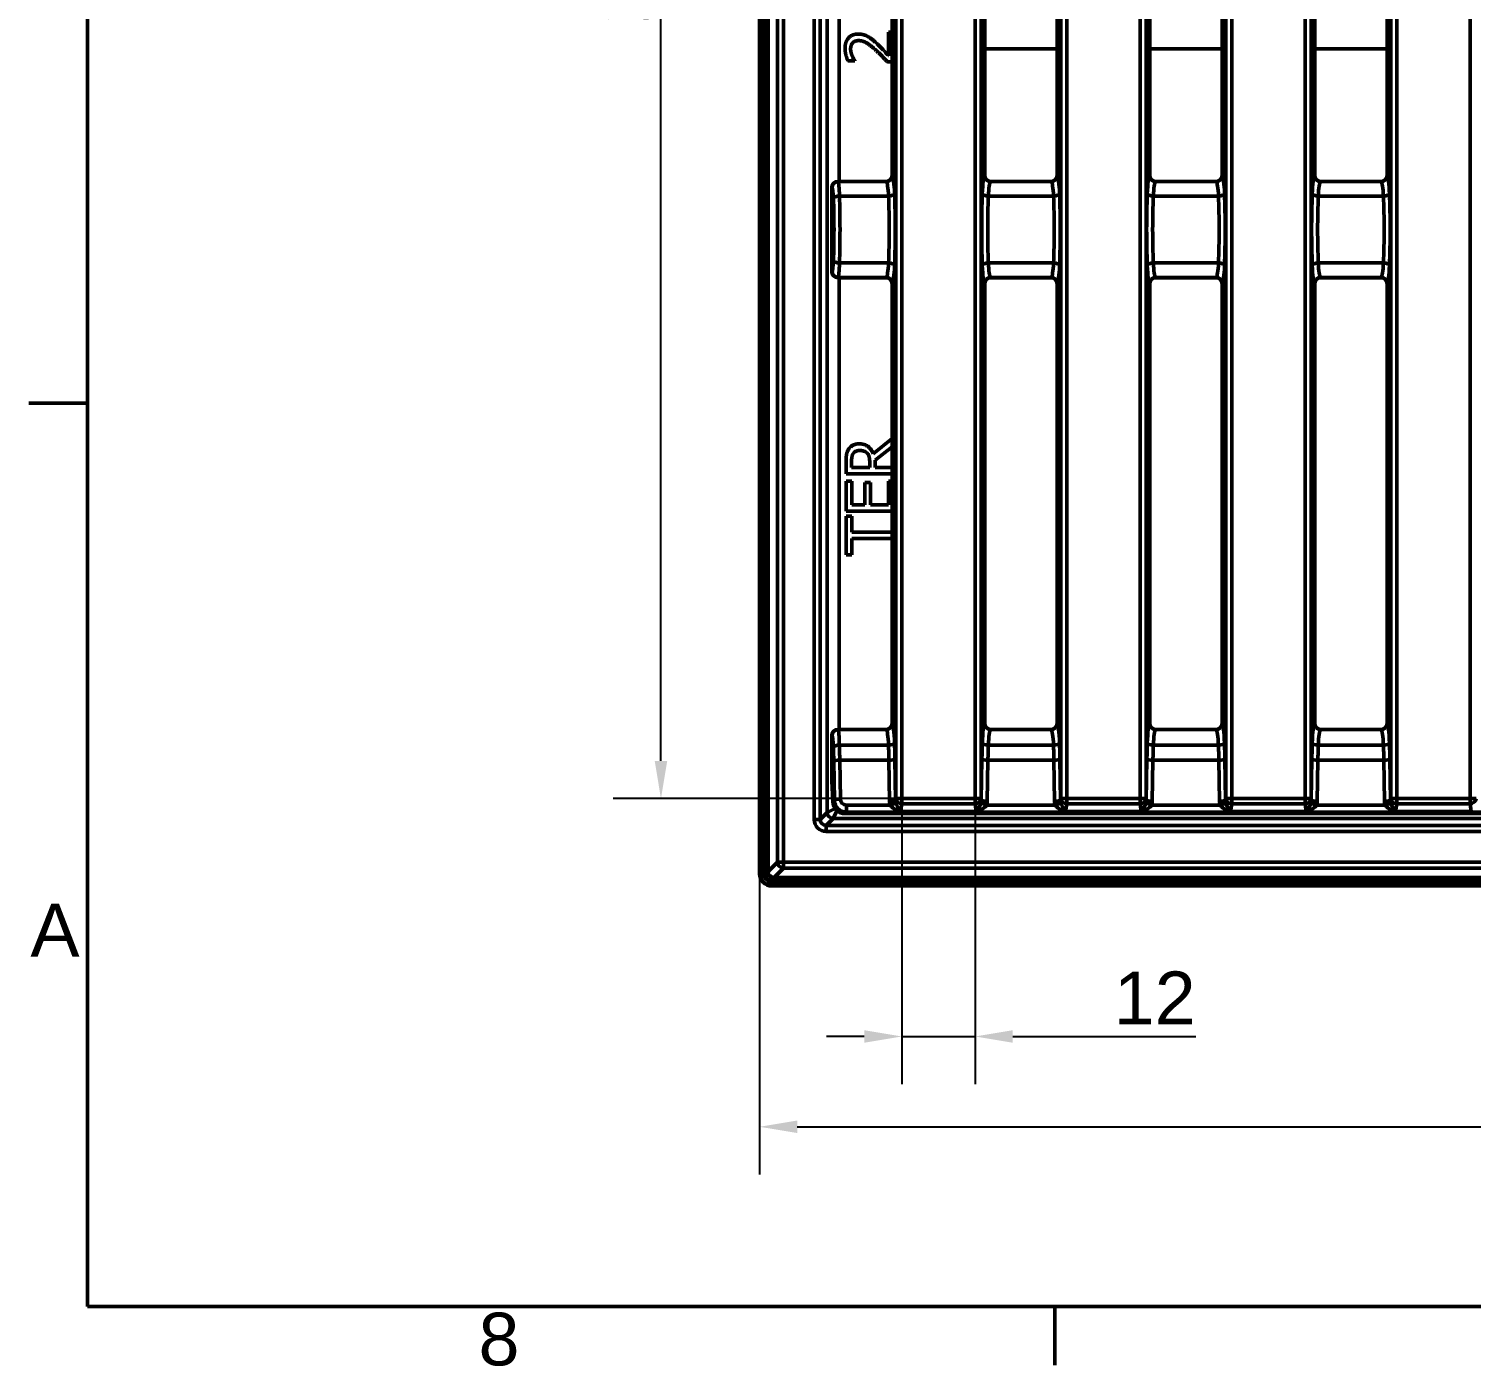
# Model space of a CAD drawing. Header units: millimetres. Extents: x 0 to 1485, y 0 to 1050.
# Drawn here: x 15.3 to 254.8, y 15.1 to 237.2 of the extents above; entities that cross this region are included whole.
import ezdxf

# ---------------------------------------------------------------- set-up
doc = ezdxf.new("R2010")
doc.units = ezdxf.units.MM
doc.header["$LTSCALE"] = 2.5
doc.layers.get('0').update_dxf_attribs({"lineweight": 50})
doc.layers.get('Defpoints').update_dxf_attribs({"lineweight": 50})
for name, color, linetype, lineweight in [('Bemaßungen(DIN)', 7, 'Continuous', 50), ('Rahmen_0', 7, 'Continuous', 50), ('Rahmen_2', 7, 'Continuous', 50), ('Sichtbare Kanten(DIN)', 7, 'Continuous', 50), ('Sichtbare tangentiale Kanten(DIN)', 7, 'Continuous', 50)]:
    doc.layers.add(name, color=color, linetype=linetype, lineweight=lineweight)
doc.styles.add('Aktuell-DINNach Layer', font='arial.ttf')
doc.styles.add('STANDARD-BSI~0', font='arial.ttf')
doc.dimstyles.new('STANDARD-DIN', dxfattribs={"dimscale": 2.5, "dimtxt": 3.5, "dimasz": 2.5, "dimexe": 3.175, "dimexo": 0, "dimgap": 0.8, "dimtad": 1, "dimrnd": 1e-08, "dimtxsty": 'STANDARD-BSI~0', "dimcen": 0.09, "dimdle": 10, "dimclrd": 7, "dimclre": 7, "dimclrt": 7, "dimadec": 0, "dimazin": 2, "dimtfac": 1, "dimtmove": 0, "dimatfit": 3, "dimfxl": 1, "dimtolj": 1, "dimtzin": 0, "dimlwd": 25, "dimlwe": 25, "dimarcsym": 0})

# ---------------------------------------------------------------- blocks, each defined once
blk = doc.blocks.new('Ränder Standardrahmen')
at = {"layer": 'Rahmen_0'}
for p, q in [((10, 70), (6.1, 70)), ((74.25, 10), (74.25, 6.1))]:
    blk.add_line(p, q, dxfattribs=at)
at = {"layer": 'Rahmen_0', "flags": 128}
blk.add_lwpolyline([(10, 10), (10, 410), (584, 410), (584, 10), (10, 10)], dxfattribs=at)
at = {"layer": 'Rahmen_2', "char_height": 3.5, "attachment_point": 7, "style": 'Aktuell-DINNach Layer'}
for s, insert in [('A', (6.206, 33.25)), ('8', (35.973, 6.041))]:
    blk.add_mtext(s, dxfattribs=dict(at, insert=insert))
blk = doc.blocks.new('*D15')
at = {"layer": 'Bemaßungen(DIN)', "color": 7, "linetype": 'Continuous', "lineweight": 25, "transparency": 16777216}
for p, q in [((136.61, 96.85), (136.61, 46.91)), ((442.61, 96.85), (442.61, 46.91)), ((142.86, 54.85), (436.36, 54.85))]:
    blk.add_line(p, q, dxfattribs=at)
at = {"layer": 'Bemaßungen(DIN)', "color": 7, "linetype": 'Continuous', "transparency": 16777216}
for points in [[(142.86, 55.89), (142.86, 53.81), (136.61, 54.85)], [(436.36, 55.89), (436.36, 53.81), (442.61, 54.85)]]:
    blk.add_solid(points, dxfattribs=at)
at = {"layer": 'Defpoints', "color": 0, "linetype": 'Continuous', "transparency": 16777216}
for p in [(136.61, 96.85), (442.61, 96.85), (442.61, 54.85)]:
    blk.add_point(p, dxfattribs=at)
at = {"layer": 'Bemaßungen(DIN)', "color": 7, "linetype": 'Continuous', "lineweight": 25, "transparency": 16777216, "insert": (279.98, 65.79), "char_height": 8.75, "attachment_point": 1, "style": 'STANDARD-BSI~0'}
blk.add_mtext('\\A1;306', dxfattribs=at)
blk = doc.blocks.new('*D22')
at = {"layer": 'Bemaßungen(DIN)', "color": 7, "linetype": 'Continuous', "lineweight": 25, "transparency": 16777216}
for p, q in [((160.23, 109.35), (160.23, 61.91)), ((172.4, 109.35), (172.4, 61.91)), ((153.98, 69.85), (147.73, 69.85)), ((160.23, 69.85), (172.4, 69.85)), ((178.65, 69.85), (209.06, 69.85))]:
    blk.add_line(p, q, dxfattribs=at)
at = {"layer": 'Bemaßungen(DIN)', "color": 7, "linetype": 'Continuous', "transparency": 16777216}
for points in [[(153.98, 70.89), (153.98, 68.81), (160.23, 69.85)], [(178.65, 70.89), (178.65, 68.81), (172.4, 69.85)]]:
    blk.add_solid(points, dxfattribs=at)
at = {"layer": 'Defpoints', "color": 0, "linetype": 'Continuous', "transparency": 16777216}
for p in [(160.23, 109.35), (172.4, 109.35), (172.4, 69.85)]:
    blk.add_point(p, dxfattribs=at)
at = {"layer": 'Bemaßungen(DIN)', "color": 7, "linetype": 'Continuous', "lineweight": 25, "transparency": 16777216, "insert": (195.44, 80.63), "char_height": 8.75, "attachment_point": 1, "style": 'STANDARD-BSI~0'}
blk.add_mtext('\\A1;12', dxfattribs=at)
blk = doc.blocks.new('*D23')
at = {"layer": 'Bemaßungen(DIN)', "color": 7, "linetype": 'Continuous', "lineweight": 25, "transparency": 16777216}
for p, q in [((160.23, 386.34), (112.29, 386.34)), ((120.23, 115.6), (120.23, 380.09)), ((160.23, 109.35), (112.29, 109.35))]:
    blk.add_line(p, q, dxfattribs=at)
at = {"layer": 'Bemaßungen(DIN)', "color": 7, "linetype": 'Continuous', "transparency": 16777216}
for points in [[(119.19, 380.09), (121.27, 380.09), (120.23, 386.34)], [(119.19, 115.6), (121.27, 115.6), (120.23, 109.35)]]:
    blk.add_solid(points, dxfattribs=at)
at = {"layer": 'Defpoints', "color": 0, "linetype": 'Continuous', "transparency": 16777216}
for p in [(120.23, 386.34), (160.23, 386.34), (160.23, 109.35)]:
    blk.add_point(p, dxfattribs=at)
at = {"layer": 'Bemaßungen(DIN)', "color": 7, "linetype": 'Continuous', "lineweight": 25, "transparency": 16777216, "insert": (109.44, 238.11), "char_height": 8.75, "attachment_point": 1, "rotation": 90, "style": 'STANDARD-BSI~0'}
blk.add_mtext('\\A1;277', dxfattribs=at)

msp = doc.modelspace()

# ---------------------------------------------------------------- linework, layer by layer
at = {"layer": 'Sichtbare Kanten(DIN)'}
for p, q in [((136.613, 398.85), (136.613, 96.847)), ((158.613, 212.845), (158.613, 282.852)), ((174.013, 282.852), (174.013, 212.845)), ((186.013, 212.845), (186.013, 282.852)), ((201.413, 282.852), (201.413, 212.845)), ((213.413, 212.845), (213.413, 282.852)), ((228.813, 282.852), (228.813, 212.845)), ((240.813, 212.845), (240.813, 282.852)), ((158.042, 236.636), (158.613, 236.636)), ((158.042, 232.707), (158.042, 236.636)), ((186.013, 233.871), (174.013, 233.871)), ((213.413, 233.871), (201.413, 233.871)), ((240.813, 233.871), (228.813, 233.871)), ((152.422, 231.871), (151.281, 231.871)), ((152.422, 231.929), (152.422, 231.871)), ((158.613, 231.702), (157.835, 231.702)), ((148.613, 196.845), (148.613, 210.852)), ((157.617, 211.848), (149.609, 211.848)), ((185.017, 211.848), (175.009, 211.848)), ((212.417, 211.848), (202.409, 211.848)), ((239.817, 211.848), (229.809, 211.848)), ((157.617, 195.848), (149.609, 195.848)), ((158.613, 121.845), (158.613, 194.852)), ((174.013, 194.852), (174.013, 121.845)), ((185.017, 195.848), (175.009, 195.848)), ((186.013, 121.845), (186.013, 194.852)), ((201.413, 194.852), (201.413, 121.845)), ((212.417, 195.848), (202.409, 195.848)), ((213.413, 121.845), (213.413, 194.852)), ((228.813, 194.852), (228.813, 121.845)), ((239.817, 195.848), (229.809, 195.848)), ((240.813, 121.845), (240.813, 194.852)), ((155.488, 166.6), (158.613, 169.155)), ((158.613, 167.782), (155.786, 165.537)), ((150.969, 163.255), (150.969, 165.317)), ((151.89, 165.375), (151.89, 164.318)), ((155.786, 165.537), (155.786, 164.318)), ((158.613, 163.255), (150.969, 163.255)), ((151.89, 164.318), (154.898, 164.318)), ((154.898, 164.318), (154.898, 165.252)), ((155.786, 164.318), (158.613, 164.318)), ((150.969, 162.088), (151.916, 162.088)), ((150.969, 157.083), (150.969, 162.088)), ((151.916, 162.088), (151.916, 158.147)), ((154.107, 161.822), (155.054, 161.822)), ((154.107, 158.147), (154.107, 161.822)), ((155.054, 161.822), (155.054, 158.147)), ((158.023, 158.147), (158.023, 162.088)), ((158.023, 162.088), (158.613, 162.088)), ((151.916, 158.147), (154.107, 158.147)), ((155.054, 158.147), (158.023, 158.147)), ((158.613, 157.083), (150.969, 157.083)), ((150.969, 156.273), (151.916, 156.273)), ((150.969, 149.842), (150.969, 156.273)), ((151.916, 156.273), (151.916, 153.589)), ((151.916, 153.589), (158.613, 153.589)), ((151.916, 152.526), (151.916, 149.842)), ((158.613, 152.526), (151.916, 152.526)), ((151.916, 149.842), (150.969, 149.842)), ((148.613, 112.312), (148.613, 119.852)), ((157.617, 120.848), (149.609, 120.848)), ((185.017, 120.848), (175.009, 120.848)), ((212.417, 120.848), (202.409, 120.848)), ((239.817, 120.848), (229.809, 120.848)), ((148.613, 112.312), (148.788, 108.848)), ((148.788, 108.848), (148.788, 108.841)), ((150.78, 106.848), (286.142, 106.848)), ((138.612, 94.848), (440.614, 94.848))]:
    msp.add_line(p, q, dxfattribs=at)
for centre, major_axis, ratio, start_param, end_param in [((149.617, 210.845), (-0.712, 0.712), 0.9924325, 5.5015852, 7.0647854), ((157.609, 212.852), (0.712, -0.712), 0.9924325, 5.5015852, 7.0647854), ((175.017, 212.852), (-0.712, -0.712), 0.9924325, 5.5015852, 7.0647854), ((185.009, 212.852), (0.712, -0.712), 0.9924325, 5.5015852, 7.0647854), ((202.417, 212.852), (-0.712, -0.712), 0.9924325, 5.5015852, 7.0647854), ((212.409, 212.852), (0.712, -0.712), 0.9924325, 5.5015852, 7.0647854), ((229.817, 212.852), (-0.712, -0.712), 0.9924325, 5.5015852, 7.0647854), ((239.809, 212.852), (0.712, -0.712), 0.9924325, 5.5015852, 7.0647854), ((149.617, 196.852), (-0.712, -0.712), 0.9924325, 5.5015852, 7.0647854), ((157.609, 194.845), (0.712, 0.712), 0.9924325, 5.5015852, 7.0647854), ((175.017, 194.845), (-0.712, 0.712), 0.9924325, 5.5015852, 7.0647854), ((185.009, 194.845), (0.712, 0.712), 0.9924325, 5.5015852, 7.0647854), ((202.417, 194.845), (-0.712, 0.712), 0.9924325, 5.5015852, 7.0647854), ((212.409, 194.845), (0.712, 0.712), 0.9924325, 5.5015852, 7.0647854), ((229.817, 194.845), (-0.712, 0.712), 0.9924325, 5.5015852, 7.0647854), ((239.809, 194.845), (0.712, 0.712), 0.9924325, 5.5015852, 7.0647854), ((149.617, 119.845), (-0.712, 0.712), 0.9924325, 5.5015852, 7.0647854), ((157.609, 121.852), (0.712, -0.712), 0.9924325, 5.5015852, 7.0647854), ((175.017, 121.852), (-0.712, -0.712), 0.9924325, 5.5015852, 7.0647854), ((185.009, 121.852), (0.712, -0.712), 0.9924325, 5.5015852, 7.0647854), ((202.417, 121.852), (-0.712, -0.712), 0.9924325, 5.5015852, 7.0647854), ((212.409, 121.852), (0.712, -0.712), 0.9924325, 5.5015852, 7.0647854), ((229.817, 121.852), (-0.712, -0.712), 0.9924325, 5.5015852, 7.0647854), ((239.809, 121.852), (0.712, -0.712), 0.9924325, 5.5015852, 7.0647854), ((150.795, 108.856), (-1.425, -1.425), 0.9924325, 5.5015852, 7.0647854), ((138.614, 96.85), (-1.416, -1.416), 0.9987828, 5.4983961, 7.0679745)]:
    msp.add_ellipse(centre, major_axis=major_axis, ratio=ratio, start_param=start_param, end_param=end_param, dxfattribs=at)
for points in [[(150.801, 233.92), (150.801, 235.041), (151.987, 236.305), (152.999, 236.305)], [(152.052, 234.821), (151.89, 234.633), (151.728, 234.14), (151.728, 233.842)], [(153.057, 235.216), (152.72, 235.216), (152.214, 235.009), (152.052, 234.821)], [(152.999, 236.305), (153.472, 236.305), (154.263, 236.085), (154.6, 235.891)], [(155.909, 233.634), (154.905, 234.549), (153.699, 235.216), (153.057, 235.216)], [(154.6, 235.891), (154.95, 235.696), (155.637, 235.132), (155.968, 234.821)], [(155.968, 234.821), (156.519, 234.315), (157.699, 233.077), (158.042, 232.707)], [(151.281, 231.871), (151.118, 232.202), (150.801, 233.388), (150.801, 233.92)], [(151.728, 233.842), (151.728, 233.557), (151.87, 232.973), (151.981, 232.707)], [(151.981, 232.707), (152.071, 232.48), (152.331, 232.059), (152.422, 231.929)], [(157.835, 231.702), (157.336, 232.234), (156.409, 233.181), (155.909, 233.634)], [(151.391, 167.352), (151.663, 167.774), (152.512, 168.26), (153.141, 168.26)], [(153.141, 168.26), (154.016, 168.26), (155.203, 167.365), (155.488, 166.6)], [(150.969, 165.317), (150.969, 166.004), (151.118, 166.931), (151.391, 167.352)], [(152.162, 166.646), (152.013, 166.419), (151.89, 165.816), (151.89, 165.375)], [(153.225, 167.151), (152.875, 167.151), (152.337, 166.905), (152.162, 166.646)], [(154.483, 166.698), (154.263, 166.931), (153.64, 167.151), (153.225, 167.151)], [(154.898, 165.252), (154.898, 165.712), (154.736, 166.445), (154.483, 166.698)]]:
    msp.add_open_spline(points, degree=2, dxfattribs=at)
at = {"layer": 'Sichtbare tangentiale Kanten(DIN)'}
for p, q in [((136.698, 398.764), (136.698, 96.933)), ((137.198, 96.933), (137.198, 398.764)), ((137.517, 398.445), (137.517, 97.252)), ((138.017, 97.252), (138.017, 398.445)), ((139.579, 396.883), (139.579, 98.814)), ((140.578, 98.814), (140.578, 396.883)), ((145.664, 389.8), (145.664, 105.897)), ((146.662, 105.897), (146.662, 389.8)), ((147.824, 388.639), (147.824, 107.058)), ((159.233, 386.342), (159.233, 109.355)), ((160.229, 109.355), (160.229, 386.342)), ((172.397, 386.342), (172.397, 109.355)), ((173.393, 109.355), (173.393, 386.342)), ((186.633, 386.342), (186.633, 109.355)), ((187.629, 109.355), (187.629, 386.342)), ((199.797, 386.342), (199.797, 109.355)), ((200.793, 109.355), (200.793, 386.342)), ((214.033, 386.342), (214.033, 109.355)), ((215.029, 109.355), (215.029, 386.342)), ((227.197, 386.342), (227.197, 109.355)), ((228.193, 109.355), (228.193, 386.342)), ((241.433, 386.342), (241.433, 109.355)), ((242.429, 109.355), (242.429, 386.342)), ((254.597, 386.342), (254.597, 109.355)), ((149.821, 211.848), (149.821, 283.848)), ((148.613, 210.852), (148.659, 210.806)), ((149.655, 211.802), (149.609, 211.848)), ((157.663, 211.802), (149.655, 211.802)), ((157.617, 211.848), (157.663, 211.802)), ((158.659, 212.798), (158.613, 212.845)), ((174.013, 212.845), (173.967, 212.798)), ((174.963, 211.802), (175.009, 211.848)), ((185.063, 211.802), (174.963, 211.802)), ((185.017, 211.848), (185.063, 211.802)), ((186.059, 212.798), (186.013, 212.845)), ((201.413, 212.845), (201.367, 212.798)), ((202.363, 211.802), (202.409, 211.848)), ((212.463, 211.802), (202.363, 211.802)), ((212.417, 211.848), (212.463, 211.802)), ((213.459, 212.798), (213.413, 212.845)), ((228.813, 212.845), (228.767, 212.798)), ((229.763, 211.802), (229.809, 211.848)), ((239.863, 211.802), (229.763, 211.802)), ((239.817, 211.848), (239.863, 211.802)), ((240.859, 212.798), (240.813, 212.845)), ((149.873, 209.405), (158.026, 209.405)), ((174.599, 209.405), (185.426, 209.405)), ((201.999, 209.405), (212.826, 209.405)), ((229.399, 209.405), (240.226, 209.405)), ((148.659, 196.891), (148.613, 196.845)), ((158.026, 198.292), (149.873, 198.292)), ((185.426, 198.292), (174.599, 198.292)), ((212.826, 198.292), (201.999, 198.292)), ((240.226, 198.292), (229.399, 198.292)), ((149.609, 195.848), (149.655, 195.894)), ((149.655, 195.894), (157.663, 195.894)), ((149.821, 120.848), (149.821, 195.848)), ((157.663, 195.894), (157.617, 195.848)), ((158.613, 194.852), (158.659, 194.898)), ((173.967, 194.898), (174.013, 194.852)), ((174.963, 195.894), (185.063, 195.894)), ((175.009, 195.848), (174.963, 195.894)), ((185.063, 195.894), (185.017, 195.848)), ((186.013, 194.852), (186.059, 194.898)), ((201.367, 194.898), (201.413, 194.852)), ((202.363, 195.894), (212.463, 195.894)), ((202.409, 195.848), (202.363, 195.894)), ((212.463, 195.894), (212.417, 195.848)), ((213.413, 194.852), (213.459, 194.898)), ((228.767, 194.898), (228.813, 194.852)), ((229.763, 195.894), (239.863, 195.894)), ((229.809, 195.848), (229.763, 195.894)), ((239.863, 195.894), (239.817, 195.848)), ((240.813, 194.852), (240.859, 194.898)), ((148.613, 119.852), (148.649, 119.816)), ((149.645, 120.812), (149.609, 120.848)), ((157.653, 120.812), (149.645, 120.812)), ((157.617, 120.848), (157.653, 120.812)), ((158.649, 121.808), (158.613, 121.845)), ((174.013, 121.845), (173.976, 121.808)), ((174.973, 120.812), (175.009, 120.848)), ((185.053, 120.812), (174.973, 120.812)), ((185.017, 120.848), (185.053, 120.812)), ((186.049, 121.808), (186.013, 121.845)), ((201.413, 121.845), (201.376, 121.808)), ((202.373, 120.812), (202.409, 120.848)), ((212.453, 120.812), (202.373, 120.812)), ((212.417, 120.848), (212.453, 120.812)), ((213.449, 121.808), (213.413, 121.845)), ((228.813, 121.845), (228.776, 121.808)), ((229.773, 120.812), (229.809, 120.848)), ((239.853, 120.812), (229.773, 120.812)), ((239.817, 120.848), (239.853, 120.812)), ((240.849, 121.808), (240.813, 121.845)), ((149.868, 118.235), (158.024, 118.235)), ((174.601, 118.235), (185.424, 118.235)), ((202.001, 118.235), (212.824, 118.235)), ((229.401, 118.235), (240.224, 118.235)), ((148.927, 115.564), (149.027, 109.08)), ((149.924, 115.738), (158.088, 115.738)), ((150.024, 109.254), (149.924, 115.738)), ((158.088, 115.738), (158.194, 108.899)), ((159.19, 109.072), (159.085, 115.912)), ((173.541, 115.912), (173.436, 109.072)), ((174.432, 108.899), (174.537, 115.738)), ((174.537, 115.738), (185.488, 115.738)), ((185.488, 115.738), (185.594, 108.899)), ((186.59, 109.072), (186.485, 115.912)), ((200.941, 115.912), (200.836, 109.072)), ((201.832, 108.899), (201.937, 115.738)), ((201.937, 115.738), (212.888, 115.738)), ((212.888, 115.738), (212.994, 108.899)), ((213.99, 109.072), (213.885, 115.912)), ((228.341, 115.912), (228.236, 109.072)), ((229.232, 108.899), (229.337, 115.738)), ((229.337, 115.738), (240.288, 115.738)), ((240.288, 115.738), (240.394, 108.899)), ((241.39, 109.072), (241.285, 115.912)), ((149.027, 109.08), (148.788, 108.841)), ((158.296, 108.273), (151.035, 108.273)), ((151.035, 108.273), (151.035, 107.103)), ((159.233, 109.355), (159.19, 109.072)), ((159.233, 109.355), (160.229, 109.355)), ((160.039, 107.233), (160.229, 108.489)), ((160.229, 108.489), (160.229, 109.355)), ((172.397, 109.355), (160.229, 109.355)), ((160.229, 108.489), (172.397, 108.489)), ((172.397, 109.355), (172.397, 108.489)), ((172.397, 109.355), (173.393, 109.355)), ((172.397, 108.489), (172.587, 107.233)), ((173.436, 109.072), (173.393, 109.355)), ((185.696, 108.273), (174.329, 108.273)), ((186.633, 109.355), (186.59, 109.072)), ((186.633, 109.355), (187.629, 109.355)), ((187.439, 107.233), (187.629, 108.489)), ((187.629, 108.489), (187.629, 109.355)), ((199.797, 109.355), (187.629, 109.355)), ((187.629, 108.489), (199.797, 108.489)), ((199.797, 109.355), (199.797, 108.489)), ((199.797, 109.355), (200.793, 109.355)), ((199.797, 108.489), (199.987, 107.233)), ((200.836, 109.072), (200.793, 109.355)), ((213.096, 108.273), (201.729, 108.273)), ((214.033, 109.355), (213.99, 109.072)), ((214.033, 109.355), (215.029, 109.355)), ((214.839, 107.233), (215.029, 108.489)), ((215.029, 108.489), (215.029, 109.355)), ((227.197, 109.355), (215.029, 109.355)), ((215.029, 108.489), (227.197, 108.489)), ((227.197, 109.355), (227.197, 108.489)), ((227.197, 109.355), (228.193, 109.355)), ((227.197, 108.489), (227.387, 107.233)), ((228.236, 109.072), (228.193, 109.355)), ((240.496, 108.273), (229.129, 108.273)), ((241.433, 109.355), (241.39, 109.072)), ((241.433, 109.355), (242.429, 109.355)), ((242.239, 107.233), (242.429, 108.489)), ((242.429, 108.489), (242.429, 109.355)), ((254.597, 109.355), (242.429, 109.355)), ((242.429, 108.489), (254.597, 108.489)), ((254.597, 109.355), (254.597, 108.489)), ((254.597, 109.355), (255.593, 109.355)), ((254.597, 108.489), (254.787, 107.233)), ((146.662, 105.897), (145.664, 105.897)), ((147.824, 107.058), (146.662, 105.897)), ((147.661, 104.898), (148.822, 106.059)), ((149.136, 107.714), (147.824, 107.058)), ((148.822, 106.059), (149.464, 107.343)), ((148.822, 106.059), (430.403, 106.059)), ((150.78, 106.848), (151.035, 107.103)), ((151.035, 107.103), (428.191, 107.103)), ((172.587, 107.233), (160.039, 107.233)), ((199.987, 107.233), (187.439, 107.233)), ((227.387, 107.233), (214.839, 107.233)), ((254.787, 107.233), (242.239, 107.233)), ((147.661, 103.899), (147.661, 104.898)), ((431.564, 104.898), (147.661, 104.898)), ((147.661, 103.899), (431.564, 103.899)), ((139.579, 98.814), (138.017, 97.252)), ((139.579, 98.814), (140.578, 98.814)), ((438.647, 98.814), (140.578, 98.814)), ((140.578, 98.814), (140.578, 97.815)), ((136.698, 96.933), (136.613, 96.847)), ((136.698, 96.933), (137.198, 96.933)), ((137.569, 96.805), (137.288, 96.523)), ((137.517, 97.252), (138.017, 97.252)), ((139.016, 96.252), (140.578, 97.815)), ((139.016, 96.252), (139.016, 95.753)), ((440.21, 96.252), (139.016, 96.252)), ((140.578, 97.815), (438.647, 97.815)), ((138.288, 95.523), (138.569, 95.805)), ((138.612, 94.848), (138.697, 94.934)), ((138.697, 94.934), (138.697, 95.433)), ((440.529, 95.433), (138.697, 95.433)), ((138.697, 94.934), (440.529, 94.934)), ((139.016, 95.753), (440.21, 95.753))]:
    msp.add_line(p, q, dxfattribs=at)
for centre, major_axis, ratio, start_param, end_param in [((149.655, 210.806), (0.707, 0.707), 0.9924325, 0.7891963, 2.3523964), ((148.636, 207.817), (0, -3), 0.0874887, 1.9789439, 3.0543262), ((149.632, 207.817), (0, 4), 0.0656165, 5.1205365, 6.1959188), ((157.663, 212.798), (-0.707, -0.707), 0.9924325, 0.7891963, 2.3523964), ((157.625, 207.817), (0, -4), 0.1093608, 1.9789439, 3.0543262), ((158.621, 207.817), (0, 5), 0.0874887, 5.1205365, 6.1959188), ((174.005, 207.817), (0, -5), 0.0874887, 3.2288591, 4.3042414), ((174.963, 212.798), (0.707, -0.707), 0.9924325, 3.9307889, 5.493989), ((175.001, 207.817), (0, 4), 0.1093608, 0.0872665, 1.1626488), ((185.063, 212.798), (-0.707, -0.707), 0.9924325, 0.7891963, 2.3523964), ((185.025, 207.817), (0, -4), 0.1093608, 1.9789439, 3.0543262), ((186.021, 207.817), (0, 5), 0.0874887, 5.1205365, 6.1959188), ((201.405, 207.817), (0, -5), 0.0874887, 3.2288591, 4.3042414), ((202.363, 212.798), (0.707, -0.707), 0.9924325, 3.9307889, 5.493989), ((202.401, 207.817), (0, 4), 0.1093608, 0.0872665, 1.1626488), ((212.463, 212.798), (-0.707, -0.707), 0.9924325, 0.7891963, 2.3523964), ((212.425, 207.817), (0, -4), 0.1093608, 1.9789439, 3.0543262), ((213.421, 207.817), (0, 5), 0.0874887, 5.1205365, 6.1959188), ((228.805, 207.817), (0, -5), 0.0874887, 3.2288591, 4.3042414), ((229.763, 212.798), (0.707, -0.707), 0.9924325, 3.9307889, 5.493989), ((229.801, 207.817), (0, 4), 0.1093608, 0.0872665, 1.1626488), ((239.863, 212.798), (-0.707, -0.707), 0.9924325, 0.7891963, 2.3523964), ((239.825, 207.817), (0, -4), 0.1093608, 1.9789439, 3.0543262), ((240.821, 207.817), (0, 5), 0.0874887, 5.1205365, 6.1959188), ((149.873, 209.008), (-0.999, -0.038), 0.3966706, 4.697383, 6.1880971), ((147.833, 203.848), (0, -13), 0.0874887, 1.1626488, 1.9789439), ((148.829, 203.848), (0, 14), 0.0812395, 4.3042414, 5.1205365), ((158.026, 209.802), (0.999, 0.038), 0.3966706, 4.697383, 6.1880971), ((156.822, 203.848), (0, -14), 0.0937379, 1.1626488, 1.9789439), ((157.818, 203.848), (0, 15), 0.0874887, 4.3042414, 5.1205365), ((174.808, 203.848), (0, -15), 0.0874887, 4.3042414, 5.1205365), ((174.599, 209.802), (-0.999, 0.038), 0.3966706, 0.0950882, 1.5858024), ((175.804, 203.848), (0, 14), 0.0937379, 1.1626488, 1.9789439), ((185.426, 209.802), (0.999, 0.038), 0.3966706, 4.697383, 6.1880971), ((184.222, 203.848), (0, -14), 0.0937379, 1.1626488, 1.9789439), ((185.218, 203.848), (0, 15), 0.0874887, 4.3042414, 5.1205365), ((202.208, 203.848), (0, -15), 0.0874887, 4.3042414, 5.1205365), ((201.999, 209.802), (-0.999, 0.038), 0.3966706, 0.0950882, 1.5858024), ((203.204, 203.848), (0, 14), 0.0937379, 1.1626488, 1.9789439), ((212.826, 209.802), (0.999, 0.038), 0.3966706, 4.697383, 6.1880971), ((211.622, 203.848), (0, -14), 0.0937379, 1.1626488, 1.9789439), ((212.618, 203.848), (0, 15), 0.0874887, 4.3042414, 5.1205365), ((229.608, 203.848), (0, -15), 0.0874887, 4.3042414, 5.1205365), ((229.399, 209.802), (-0.999, 0.038), 0.3966706, 0.0950882, 1.5858024), ((230.604, 203.848), (0, 14), 0.0937379, 1.1626488, 1.9789439), ((240.226, 209.802), (0.999, 0.038), 0.3966706, 4.697383, 6.1880971), ((239.022, 203.848), (0, -14), 0.0937379, 1.1626488, 1.9789439), ((240.018, 203.848), (0, 15), 0.0874887, 4.3042414, 5.1205365), ((148.636, 199.879), (0, -3), 0.0874887, 0.0872665, 1.1626488), ((149.655, 196.891), (0.707, -0.707), 0.9924325, 3.9307889, 5.493989), ((149.873, 198.689), (-0.999, 0.038), 0.3966706, 0.0950882, 1.5858024), ((149.632, 199.879), (0, 4), 0.0656165, 3.2288591, 4.3042414), ((157.625, 199.879), (0, -4), 0.1093608, 0.0872665, 1.1626488), ((158.026, 197.895), (0.999, -0.038), 0.3966706, 0.0950882, 1.5858024), ((158.621, 199.879), (0, 5), 0.0874887, 3.2288591, 4.3042414), ((174.599, 197.895), (-0.999, -0.038), 0.3966706, 4.697383, 6.1880971), ((174.005, 199.879), (0, -5), 0.0874887, 5.1205365, 6.1959188), ((175.001, 199.879), (0, 4), 0.1093608, 1.9789439, 3.0543262), ((185.025, 199.879), (0, -4), 0.1093608, 0.0872665, 1.1626488), ((185.426, 197.895), (0.999, -0.038), 0.3966706, 0.0950882, 1.5858024), ((186.021, 199.879), (0, 5), 0.0874887, 3.2288591, 4.3042414), ((201.999, 197.895), (-0.999, -0.038), 0.3966706, 4.697383, 6.1880971), ((201.405, 199.879), (0, -5), 0.0874887, 5.1205365, 6.1959188), ((202.401, 199.879), (0, 4), 0.1093608, 1.9789439, 3.0543262), ((212.425, 199.879), (0, -4), 0.1093608, 0.0872665, 1.1626488), ((212.826, 197.895), (0.999, -0.038), 0.3966706, 0.0950882, 1.5858024), ((213.421, 199.879), (0, 5), 0.0874887, 3.2288591, 4.3042414), ((229.399, 197.895), (-0.999, -0.038), 0.3966706, 4.697383, 6.1880971), ((228.805, 199.879), (0, -5), 0.0874887, 5.1205365, 6.1959188), ((229.801, 199.879), (0, 4), 0.1093608, 1.9789439, 3.0543262), ((239.825, 199.879), (0, -4), 0.1093608, 0.0872665, 1.1626488), ((240.226, 197.895), (0.999, -0.038), 0.3966706, 0.0950882, 1.5858024), ((240.821, 199.879), (0, 5), 0.0874887, 3.2288591, 4.3042414), ((157.663, 194.898), (-0.707, 0.707), 0.9924325, 3.9307889, 5.493989), ((174.963, 194.898), (0.707, 0.707), 0.9924325, 0.7891963, 2.3523964), ((185.063, 194.898), (-0.707, 0.707), 0.9924325, 3.9307889, 5.493989), ((202.363, 194.898), (0.707, 0.707), 0.9924325, 0.7891963, 2.3523964), ((212.463, 194.898), (-0.707, 0.707), 0.9924325, 3.9307889, 5.493989), ((229.763, 194.898), (0.707, 0.707), 0.9924325, 0.7891963, 2.3523964), ((239.863, 194.898), (-0.707, 0.707), 0.9924325, 3.9307889, 5.493989), ((149.645, 119.816), (-0.707, -0.707), 0.9924325, 3.9307889, 5.493989), ((148.626, 116.827), (0, -3), 0.0874887, 1.9305509, 3.0543262), ((149.622, 116.827), (0, 4), 0.0656165, 5.0721435, 6.1959188), ((157.653, 121.808), (-0.707, -0.707), 0.9924325, 0.7891963, 2.3523964), ((157.615, 116.827), (0, -4), 0.1093608, 1.9305509, 3.0543262), ((158.611, 116.827), (0, 5), 0.0874887, 5.0721435, 6.1959188), ((174.015, 116.827), (0, -5), 0.0874887, 3.2288591, 4.3526344), ((174.973, 121.808), (-0.707, 0.707), 0.9924325, 0.7891963, 2.3523964), ((175.011, 116.827), (0, 4), 0.1093608, 0.0872665, 1.2110418), ((185.053, 121.808), (-0.707, -0.707), 0.9924325, 0.7891963, 2.3523964), ((185.015, 116.827), (0, -4), 0.1093608, 1.9305509, 3.0543262), ((186.011, 116.827), (0, 5), 0.0874887, 5.0721435, 6.1959188), ((201.415, 116.827), (0, -5), 0.0874887, 3.2288591, 4.3526344), ((202.373, 121.808), (-0.707, 0.707), 0.9924325, 0.7891963, 2.3523964), ((202.411, 116.827), (0, 4), 0.1093608, 0.0872665, 1.2110418), ((212.453, 121.808), (-0.707, -0.707), 0.9924325, 0.7891963, 2.3523964), ((212.415, 116.827), (0, -4), 0.1093608, 1.9305509, 3.0543262), ((213.411, 116.827), (0, 5), 0.0874887, 5.0721435, 6.1959188), ((228.815, 116.827), (0, -5), 0.0874887, 3.2288591, 4.3526344), ((229.773, 121.808), (0.707, -0.707), 0.9924325, 3.9307889, 5.493989), ((229.811, 116.827), (0, 4), 0.1093608, 0.0872665, 1.2110418), ((239.853, 121.808), (-0.707, -0.707), 0.9924325, 0.7891963, 2.3523964), ((239.815, 116.827), (0, -4), 0.1093608, 1.9305509, 3.0543262), ((240.811, 116.827), (0, 5), 0.0874887, 5.0721435, 6.1959188), ((149.868, 117.883), (-0.999, -0.033), 0.3518777, 4.7008104, 6.1899397), ((147.807, 113.307), (0, -13), 0.0874887, 1.7453293, 1.9305509), ((148.804, 113.307), (0, 14), 0.0812395, 4.8869219, 5.0721435), ((158.024, 118.587), (0.999, 0.033), 0.3518777, 4.7008104, 6.1899397), ((156.796, 113.307), (0, -14), 0.0937379, 1.7453293, 1.9305509), ((157.792, 113.307), (0, 15), 0.0874887, 4.8869219, 5.0721435), ((174.833, 113.307), (0, -15), 0.0874887, 4.3526344, 4.5378561), ((174.601, 118.587), (-0.999, 0.033), 0.3518777, 0.0932456, 1.5823749), ((175.83, 113.307), (0, 14), 0.0937379, 1.2110418, 1.3962634), ((185.424, 118.587), (0.999, 0.033), 0.3518777, 4.7008104, 6.1899397), ((184.196, 113.307), (0, -14), 0.0937379, 1.7453293, 1.9305509), ((185.192, 113.307), (0, 15), 0.0874887, 4.8869219, 5.0721435), ((202.233, 113.307), (0, -15), 0.0874887, 4.3526344, 4.5378561), ((202.001, 118.587), (-0.999, 0.033), 0.3518777, 0.0932456, 1.5823749), ((203.23, 113.307), (0, 14), 0.0937379, 1.2110418, 1.3962634), ((212.824, 118.587), (0.999, 0.033), 0.3518777, 4.7008104, 6.1899397), ((211.596, 113.307), (0, -14), 0.0937379, 1.7453293, 1.9305509), ((212.592, 113.307), (0, 15), 0.0874887, 4.8869219, 5.0721435), ((229.633, 113.307), (0, -15), 0.0874887, 4.3526344, 4.5378561), ((229.401, 118.587), (-0.999, 0.033), 0.3518777, 0.0932456, 1.5823749), ((230.63, 113.307), (0, 14), 0.0937379, 1.2110418, 1.3962634), ((240.224, 118.587), (0.999, 0.033), 0.3518777, 4.7008104, 6.1899397), ((238.996, 113.307), (0, -14), 0.0937379, 1.7453293, 1.9305509), ((239.992, 113.307), (0, 15), 0.0874887, 4.8869219, 5.0721435), ((149.924, 115.564), (-1, -0.015), 0.1736281, 4.7097105, 6.1945694), ((158.088, 115.912), (1, 0.015), 0.1736281, 4.7097105, 6.1945694), ((174.537, 115.912), (-1, 0.015), 0.1736281, 0.0886159, 1.5734748), ((185.488, 115.912), (1, 0.015), 0.1736281, 4.7097105, 6.1945694), ((201.937, 115.912), (-1, 0.015), 0.1736281, 0.0886159, 1.5734748), ((212.888, 115.912), (1, 0.015), 0.1736281, 4.7097105, 6.1945694), ((229.337, 115.912), (-1, 0.015), 0.1736281, 0.0886159, 1.5734748), ((240.288, 115.912), (1, 0.015), 0.1736281, 4.7097105, 6.1945694), ((150.024, 109.08), (-1, -0.015), 0.1736281, 4.7097105, 6.1945694), ((151.027, 109.088), (-1.851, 0.765), 0.9892538, 0.3993584, 1.9625585), ((151.027, 109.262), (0.978, -0.229), 0.9830552, 3.3833066, 4.9465068), ((158.194, 109.072), (1, 0.015), 0.1736281, 4.7097105, 6.1945694), ((160.2, 108.99), (-0.583, -2.021), 0.9497131, 5.0234431, 5.3289173), ((158.296, 108.447), (0.952, 0.306), 0.1655261, 4.6591436, 6.0452), ((160.039, 108.099), (-1.835, 0.619), 0.4281472, 0.4923881, 1.7141186), ((160.2, 109.164), (-0.249, -1.214), 0.8062613, 4.9507968, 5.256271), ((160.229, 109.355), (-0.989, 0.15), 0.8635503, 0.1737103, 1.7009149), ((160.039, 108.099), (-0.737, 1.269), 0.3444634, 0.8844777, 2.1062081), ((172.397, 109.355), (0.989, 0.15), 0.8635503, 4.5822704, 6.1094751), ((172.587, 108.099), (-0.737, -1.269), 0.3444634, 1.0353845, 2.257115), ((172.587, 108.099), (1.835, 0.619), 0.4281472, 4.5690668, 5.7907972), ((172.426, 109.164), (0.249, -1.214), 0.8062613, 1.0269143, 1.3323885), ((174.329, 108.447), (-0.952, 0.306), 0.1655261, 0.2379853, 1.6240417), ((174.432, 109.072), (-1, 0.015), 0.1736281, 0.0886159, 1.5734748), ((172.426, 108.99), (0.583, -2.021), 0.9497131, 0.9542681, 1.2597422), ((185.594, 109.072), (1, 0.015), 0.1736281, 4.7097105, 6.1945694), ((187.6, 108.99), (-0.583, -2.021), 0.9497131, 5.0234431, 5.3289173), ((185.696, 108.447), (0.952, 0.306), 0.1655261, 4.6591436, 6.0452), ((187.439, 108.099), (-1.835, 0.619), 0.4281472, 0.4923881, 1.7141186), ((187.6, 109.164), (-0.249, -1.214), 0.8062613, 4.9507968, 5.256271), ((187.629, 109.355), (-0.989, 0.15), 0.8635503, 0.1737103, 1.7009149), ((187.439, 108.099), (-0.737, 1.269), 0.3444634, 0.8844777, 2.1062081), ((199.797, 109.355), (0.989, 0.15), 0.8635503, 4.5822704, 6.1094751), ((199.987, 108.099), (-0.737, -1.269), 0.3444634, 1.0353845, 2.257115), ((199.987, 108.099), (1.835, 0.619), 0.4281472, 4.5690668, 5.7907972), ((199.826, 109.164), (0.249, -1.214), 0.8062613, 1.0269143, 1.3323885), ((201.729, 108.447), (-0.952, 0.306), 0.1655261, 0.2379853, 1.6240417), ((201.832, 109.072), (-1, 0.015), 0.1736281, 0.0886159, 1.5734748), ((199.826, 108.99), (0.583, -2.021), 0.9497131, 0.9542681, 1.2597422), ((212.994, 109.072), (1, 0.015), 0.1736281, 4.7097105, 6.1945694), ((215, 108.99), (-0.583, -2.021), 0.9497131, 5.0234431, 5.3289173), ((213.096, 108.447), (0.952, 0.306), 0.1655261, 4.6591436, 6.0452), ((214.839, 108.099), (-1.835, 0.619), 0.4281472, 0.4923881, 1.7141186), ((215, 109.164), (-0.249, -1.214), 0.8062613, 4.9507968, 5.256271), ((215.029, 109.355), (-0.989, 0.15), 0.8635503, 0.1737103, 1.7009149), ((214.839, 108.099), (-0.737, 1.269), 0.3444634, 0.8844777, 2.1062081), ((227.197, 109.355), (0.989, 0.15), 0.8635503, 4.5822704, 6.1094751), ((227.387, 108.099), (-0.737, -1.269), 0.3444634, 1.0353845, 2.257115), ((227.387, 108.099), (1.835, 0.619), 0.4281472, 4.5690668, 5.7907972), ((227.226, 109.164), (0.249, -1.214), 0.8062613, 1.0269143, 1.3323885), ((229.129, 108.447), (-0.952, 0.306), 0.1655261, 0.2379853, 1.6240417), ((229.232, 109.072), (-1, 0.015), 0.1736281, 0.0886159, 1.5734748), ((227.226, 108.99), (0.583, -2.021), 0.9497131, 0.9542681, 1.2597422), ((240.394, 109.072), (1, 0.015), 0.1736281, 4.7097105, 6.1945694), ((242.4, 108.99), (-0.583, -2.021), 0.9497131, 5.0234431, 5.3289173), ((240.496, 108.447), (0.952, 0.306), 0.1655261, 4.6591436, 6.0452), ((242.239, 108.099), (-1.835, 0.619), 0.4281472, 0.4923881, 1.7141186), ((242.4, 109.164), (-0.249, -1.214), 0.8062613, 4.9507968, 5.256271), ((242.429, 109.355), (-0.989, 0.15), 0.8635503, 0.1737103, 1.7009149), ((242.239, 108.099), (-0.737, 1.269), 0.3444634, 0.8844777, 2.1062081), ((254.597, 109.355), (0.989, 0.15), 0.8635503, 4.5822704, 6.1094751), ((147.667, 105.902), (-1.418, -1.418), 0.9972647, 5.4991567, 7.0672139), ((147.667, 105.902), (-0.713, -0.713), 0.9918461, 5.4991567, 7.0672139), ((148.822, 107.058), (0.707, -0.707), 0.9972647, 3.9283603, 5.4964176), ((140.578, 98.814), (0.707, -0.707), 0.9987828, 3.9275998, 5.4971782), ((138.719, 96.954), (-1.869, -0.78), 0.9856199, 5.8933316, 6.3167536), ((137.788, 96.523), (-0.907, -0.421), 0.236339, 5.183037, 6.2356826), ((138.678, 96.913), (1.414, -1.414), 0.9830815, 4.3510219, 5.0737561), ((138.219, 96.954), (-0.94, -0.411), 0.9707671, 5.8815192, 6.3049413), ((138.678, 96.913), (-1.414, 1.414), 0.6726723, 1.2094292, 1.9321635), ((139.56, 97.295), (-1.88, -0.823), 0.9707671, 5.8815192, 6.1073185), ((137.069, 96.805), (0.973, 0.229), 0.1312655, 5.2206661, 6.2409902), ((139.06, 97.295), (-0.96, -0.434), 0.9421931, 5.8796326, 6.1054319), ((138.569, 95.305), (0.229, 0.973), 0.1312655, 0.0421951, 1.0625193), ((139.06, 97.295), (-0.434, -0.96), 0.9421931, 0.1777534, 0.4035527), ((138.288, 96.023), (-0.421, -0.907), 0.236339, 0.0475027, 1.1001483), ((138.719, 96.954), (-0.78, -1.869), 0.9856199, 6.249617, 6.6730391), ((138.719, 96.454), (-0.411, -0.94), 0.9707671, 6.2614293, 6.6848514), ((139.06, 97.795), (-0.823, -1.88), 0.9707671, 0.1758668, 0.4016661)]:
    msp.add_ellipse(centre, major_axis=major_axis, ratio=ratio, start_param=start_param, end_param=end_param, dxfattribs=at)
for points, knots in [([(137.569, 96.805), (137.585, 96.597), (137.65, 96.407), (137.865, 96.092), (138.018, 95.969), (138.312, 95.844), (138.437, 95.815), (138.569, 95.805)], [0, 0, 0, 0, 0.08459305, 0.08459305, 0.17048051, 0.17048051, 0.22416016, 0.22416016, 0.22416016, 0.22416016]), ([(138.793, 96.278), (138.707, 96.299), (138.623, 96.331), (138.42, 96.443), (138.309, 96.538), (138.137, 96.764), (138.075, 96.893), (138.043, 97.028)], [-0.22416016, -0.22416016, -0.22416016, -0.22416016, -0.17048051, -0.17048051, -0.08459305, -0.08459305, 0, 0, 0, 0])]:
    msp.add_open_spline(points, degree=3, knots=knots, dxfattribs=at)

# ---------------------------------------------------------------- block references
at = {"xscale": 2.5, "yscale": 2.5, "zscale": 2.5}
msp.add_blockref('Ränder Standardrahmen', (0, 0), dxfattribs=at)

# ---------------------------------------------------------------- dimensions: what is measured, and where the dimension line sits
at = {"layer": 'Bemaßungen(DIN)', "color": 250, "linetype": 'Continuous', "lineweight": 25}
for base, p1, p2, angle, override, picture, middle in [((120.229, 386.342), (160.229, 109.355), (160.229, 386.342), 90, {"dimgap": 0.8, "dimdec": 0, "dimtol": 0, "dimlim": 0, "dimtp": 0, "dimtm": 0, "dimtdec": 2, "dimtofl": 0, "dimatfit": 1}, '*D23', (120.229, 247.848)), ((442.613, 54.848), (136.613, 96.847), (442.613, 96.847), 180, {"dimgap": 0.8, "dimdec": 2, "dimtol": 0, "dimlim": 0, "dimtp": 0, "dimtm": 0, "dimtdec": 2, "dimtofl": 0, "dimatfit": 1}, '*D15', (289.638, 54.848))]:
    dim = msp.add_linear_dim(base=base, p1=p1, p2=p2, angle=angle, dimstyle='STANDARD-DIN', override=override, dxfattribs=at)
    dim.commit()
    dim.dimension.update_dxf_attribs({"geometry": picture, "text_midpoint": middle, "dimtype": 160})
dim = msp.add_linear_dim(base=(172.397, 69.848), p1=(160.229, 109.355), p2=(172.397, 109.355), dimstyle='STANDARD-DIN', override={"dimgap": 0.8, "dimdec": 0, "dimtol": 0, "dimlim": 0, "dimtp": 0, "dimtm": 0, "dimtdec": 2, "dimtofl": 1, "dimatfit": 1}, dxfattribs=at)
dim.commit()
dim.dimension.update_dxf_attribs({"geometry": '*D22', "text_midpoint": (201.248, 69.848), "dimtype": 160})

doc.saveas('drawing.dxf')
